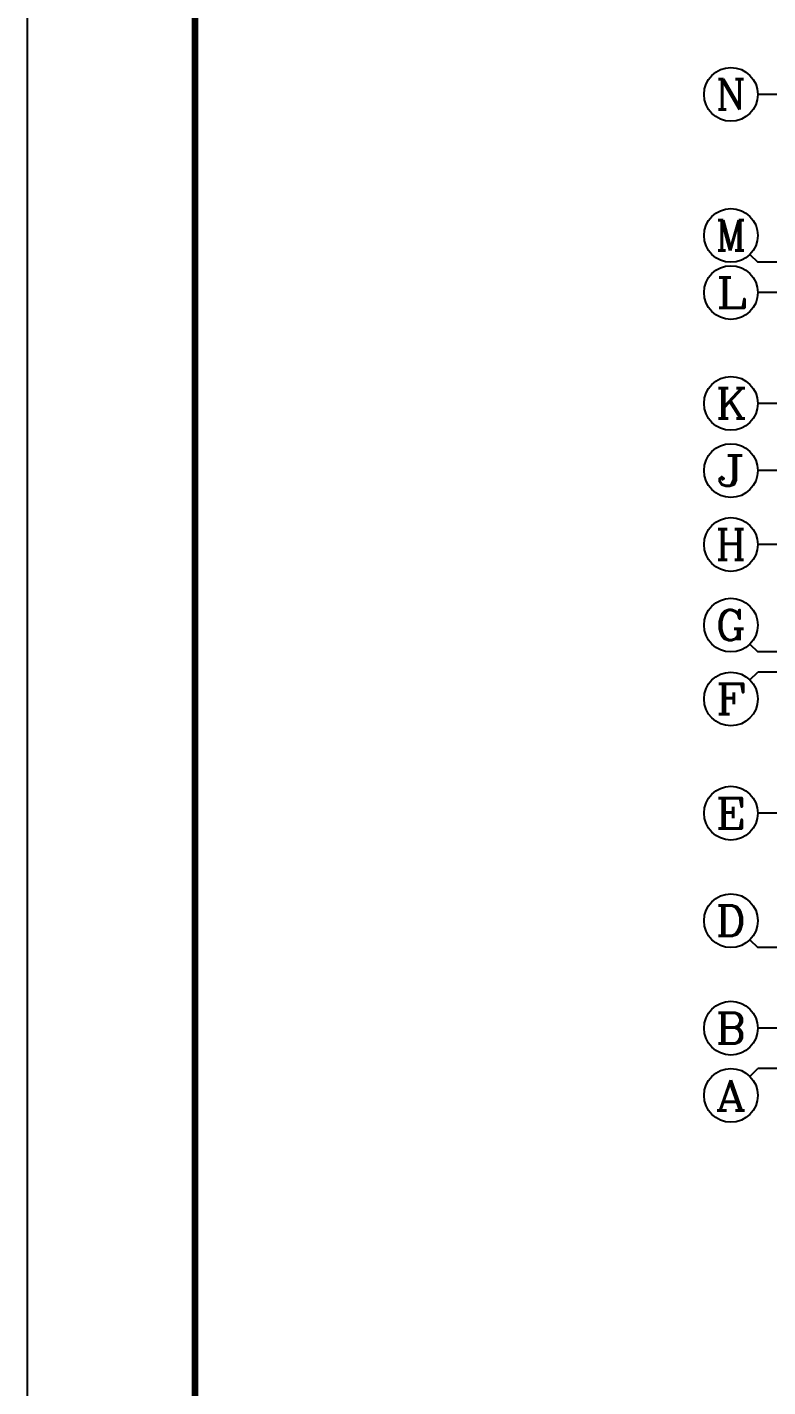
# Model space of a CAD drawing. Extents: x 826826 to 1642106, y -156213 to 399140.
# Drawn here: x 1156965 to 1167994, y 115678 to 135916 of the extents above; entities that cross this region are included whole.
import ezdxf
from ezdxf.enums import TextEntityAlignment as Align

# ---------------------------------------------------------------- set-up
doc = ezdxf.new("R2010")
doc.units = 0
doc.header["$LTSCALE"] = 1000
doc.layers.get('0').update_dxf_attribs({"linetype": 'CONTINUOUS'})
for name, color, linetype in [('-TK', 7, 'CONTINUOUS'), ('A-AXIS', 1, 'CONTINUOUS'), ('AXIS_TEXT', 4, 'CONTINUOUS'), ('S-Y一般标注', 3, 'CONTINUOUS')]:
    doc.layers.add(name, color=color, linetype=linetype)
doc.styles.add('_TCH_AXIS', font='COMPLEX', dxfattribs={"bigfont": 'GBCBIG'})
doc.styles.add('COMPLEX', font='COMPLEX')

# ---------------------------------------------------------------- blocks, each defined once
blk = doc.blocks.new('_AXISO')
blk.add_circle((0, 0), 0.5)
at = {"layer": 'AXIS_TEXT', "style": 'COMPLEX', "width": 1.041667}
blk.add_attdef('A', text='', height=0.56, dxfattribs=at).set_placement((-0.25, -0.28), (0.25, -0.28), align=Align.FIT)
blk = doc.blocks.new('20210801.08533475')
at = {"layer": 'A-AXIS'}
for p, q in [((3300, 18800), (800, 18800)), ((682.8, 16417.2), (800, 16300)), ((3300, 16300), (800, 16300)), ((3300, 15850), (800, 15850)), ((3300, 14200), (800, 14200)), ((3300, 13200), (800, 13200)), ((3300, 12100), (800, 12100)), ((682.8, 10617.2), (800, 10500)), ((3300, 10500), (800, 10500)), ((682.8, 10082.8), (800, 10200)), ((3300, 10200), (800, 10200)), ((3300, 8100), (800, 8100)), ((682.8, 6217.2), (800, 6100)), ((3300, 6100), (800, 6100)), ((3300, 4900), (800, 4900)), ((682.8, 4182.8), (800, 4300)), ((3300, 4300), (800, 4300))]:
    blk.add_line(p, q, dxfattribs=at)
ref = blk.add_blockref('_AXISO', (400, 18800), dxfattribs=dict(at, xscale=800, yscale=800, zscale=800))
ref.add_attrib('A', 'N', dxfattribs={"layer": 'AXIS_TEXT', "height": 452.5, "style": '_TCH_AXIS', "width": 1.105263}).set_placement((173.7, 18573.7), (626.3, 18573.7), align=Align.FIT)
ref = blk.add_blockref('_AXISO', (400, 16700), dxfattribs=dict(at, xscale=800, yscale=800, zscale=800))
ref.add_attrib('A', 'M', dxfattribs={"layer": 'AXIS_TEXT', "height": 452.5, "style": '_TCH_AXIS'}).set_placement((173.7, 16473.7), (626.3, 16473.7), align=Align.FIT)
ref = blk.add_blockref('_AXISO', (400, 15850), dxfattribs=dict(at, xscale=800, yscale=800, zscale=800))
ref.add_attrib('A', 'L', dxfattribs={"layer": 'AXIS_TEXT', "height": 452.5, "style": '_TCH_AXIS', "width": 1.4}).set_placement((173.7, 15623.7), (626.3, 15623.7), align=Align.FIT)
ref = blk.add_blockref('_AXISO', (400, 14200), dxfattribs=dict(at, xscale=800, yscale=800, zscale=800))
ref.add_attrib('A', 'K', dxfattribs={"layer": 'AXIS_TEXT', "height": 452.5, "style": '_TCH_AXIS', "width": 1.105263}).set_placement((173.7, 13973.7), (626.3, 13973.7), align=Align.FIT)
ref = blk.add_blockref('_AXISO', (400, 13200), dxfattribs=dict(at, xscale=800, yscale=800, zscale=800))
ref.add_attrib('A', 'J', dxfattribs={"layer": 'AXIS_TEXT', "height": 452.5, "style": '_TCH_AXIS', "width": 1.909091}).set_placement((173.7, 12973.7), (626.3, 12973.7), align=Align.FIT)
ref = blk.add_blockref('_AXISO', (400, 12100), dxfattribs=dict(at, xscale=800, yscale=800, zscale=800))
ref.add_attrib('A', 'H', dxfattribs={"layer": 'AXIS_TEXT', "height": 452.5, "style": '_TCH_AXIS', "width": 1.05}).set_placement((173.7, 11873.7), (626.3, 11873.7), align=Align.FIT)
ref = blk.add_blockref('_AXISO', (400, 10900), dxfattribs=dict(at, xscale=800, yscale=800, zscale=800))
ref.add_attrib('A', 'G', dxfattribs={"layer": 'AXIS_TEXT', "height": 452.5, "style": '_TCH_AXIS', "width": 1.166667}).set_placement((173.7, 10673.7), (626.3, 10673.7), align=Align.FIT)
ref = blk.add_blockref('_AXISO', (400, 9800), dxfattribs=dict(at, xscale=800, yscale=800, zscale=800))
ref.add_attrib('A', 'F', dxfattribs={"layer": 'AXIS_TEXT', "height": 452.5, "style": '_TCH_AXIS', "width": 1.3125}).set_placement((173.7, 9573.7), (626.3, 9573.7), align=Align.FIT)
ref = blk.add_blockref('_AXISO', (400, 8100), dxfattribs=dict(at, xscale=800, yscale=800, zscale=800))
ref.add_attrib('A', 'E', dxfattribs={"layer": 'AXIS_TEXT', "height": 452.5, "style": '_TCH_AXIS', "width": 1.3125}).set_placement((173.7, 7873.7), (626.3, 7873.7), align=Align.FIT)
ref = blk.add_blockref('_AXISO', (400, 6500), dxfattribs=dict(at, xscale=800, yscale=800, zscale=800))
ref.add_attrib('A', 'D', dxfattribs={"layer": 'AXIS_TEXT', "height": 452.5, "style": '_TCH_AXIS', "width": 1.235294}).set_placement((173.7, 6273.7), (626.3, 6273.7), align=Align.FIT)
ref = blk.add_blockref('_AXISO', (400, 4900), dxfattribs=dict(at, xscale=800, yscale=800, zscale=800))
ref.add_attrib('A', 'B', dxfattribs={"layer": 'AXIS_TEXT', "height": 452.5, "style": '_TCH_AXIS', "width": 1.235294}).set_placement((173.7, 4673.7), (626.3, 4673.7), align=Align.FIT)
ref = blk.add_blockref('_AXISO', (400, 3900), dxfattribs=dict(at, xscale=800, yscale=800, zscale=800))
ref.add_attrib('A', 'A', dxfattribs={"layer": 'AXIS_TEXT', "height": 452.5, "style": '_TCH_AXIS', "width": 1.166667}).set_placement((173.7, 3673.7), (626.3, 3673.7), align=Align.FIT)
blk = doc.blocks.new('A1')
blk.add_lwpolyline([(0, 59400), (0, 0), (84100, 0), (84100, 59400)], close=True)
at = {"const_width": 100}
blk.add_lwpolyline([(2500, 58400), (2500, 1000), (83100, 1000), (83100, 58400)], close=True, dxfattribs=at)

msp = doc.modelspace()

# ---------------------------------------------------------------- block references
at = {"layer": '-TK'}
msp.add_blockref('A1', (1156964.92, 88818.54), dxfattribs=at)
at = {"layer": 'S-Y一般标注'}
msp.add_blockref('20210801.08533475', (1167044.35, 116115.81), dxfattribs=at)

doc.saveas('drawing.dxf')
